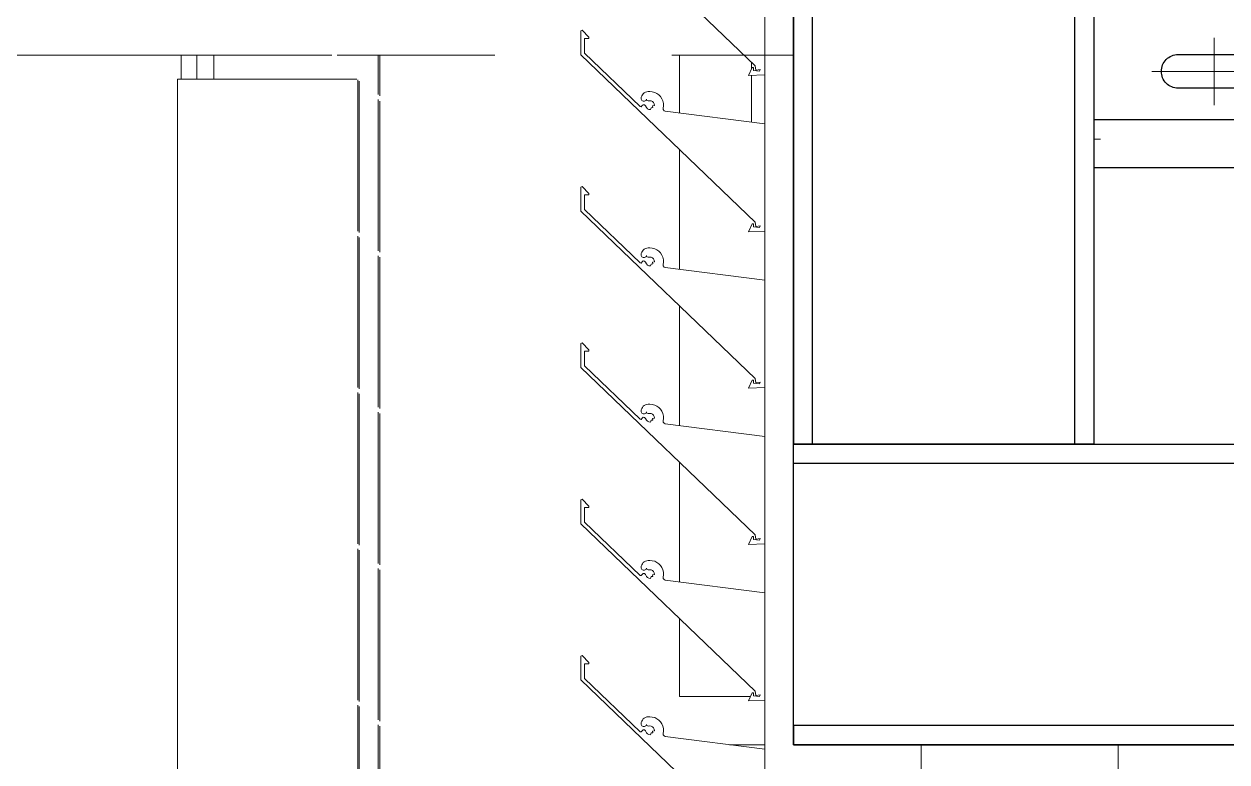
# Model space of a CAD drawing. Header units: millimetres. Extents: x -220592 to 404889, y -217665 to 38245.
# Drawn here: x 27446 to 27946, y -44760 to -44453 of the extents above; entities that cross this region are included whole.
import ezdxf

# ---------------------------------------------------------------- set-up
doc = ezdxf.new("R2010")
doc.units = ezdxf.units.MM
doc.set_wipeout_variables(frame=1)
doc.linetypes.add('XKITLINE00', pattern=[0])
doc.linetypes.add('XKITLINE02', pattern=[4, 2, -2])
for name, color, linetype in [('000 - 0_HIDE_OBJ_FRAMING_DEF_SUB_1', 7, 'Continuous'), ('000 - STRUCTURE_STEEL_ACCESORIES_HATCH_', 7, 'Continuous'), ('000 - STRUCTURE_STEEL_ACCESORIES_HIDDEN_', 7, 'Continuous'), ('000 - STRUCTURE_STEEL_ACCESORIES_MAIN_COLOR_1', 7, 'Continuous'), ('000 - STRUCTURE_STEEL_FRAMING_CUT_COLOR_4', 7, 'Continuous'), ('000 - STRUCTURE_STEEL_FRAMING_DEF_SUB', 7, 'Continuous'), ('000 - STRUCTURE_STEEL_FRAMING_HIDDEN_', 7, 'Continuous'), ('000 - STRUCTURE_STEEL_FRAMING_SUB_COLOR_1', 7, 'Continuous'), ('000 - STRUCTURE_STEEL_FRAMING_SUB_COLOR_2', 7, 'Continuous'), ('000 - STRUCTURE_STEEL_FRAMING_WIPEOUT_', 7, 'Continuous')]:
    doc.layers.add(name, color=color, linetype=linetype)
doc.layers.add('Part', color=7, linetype='Continuous', lineweight=0)

# ---------------------------------------------------------------- blocks, each defined once
blk = doc.blocks.new('*A13653')
at = {"layer": 'Part', "color": 7, "linetype": 'XKITLINE00', "lineweight": 0}
for p, q in [((-172.455601, 67.320805), (-172.308652, 67.320805)), ((-171.658652, 67.320805), (-170.152583, 67.320805))]:
    blk.add_line(p, q, dxfattribs=at)
blk = doc.blocks.new('*A13716')
at = {"layer": 'Part', "color": 7, "linetype": 'XKITLINE00', "lineweight": 0}
for p, q in [((-172.663349, 69.947415), (-172.663349, 70.188511)), ((-171.163349, 67.520764), (-171.163349, 70.188511)), ((-172.663349, 69.297415), (-172.663349, 69.796167)), ((-172.663349, 68.647415), (-172.663349, 69.146167)), ((-172.663349, 67.997415), (-172.663349, 68.496167)), ((-172.663349, 67.520764), (-172.663349, 67.846167)), ((-172.663349, 67.520764), (-172.368215, 67.520764)), ((-171.658652, 67.520764), (-171.163349, 67.520764))]:
    blk.add_line(p, q, dxfattribs=at)
blk = doc.blocks.new('*A13718')
at = {"layer": 'Part', "color": 7, "linetype": 'XKITLINE00', "lineweight": 0}
for p, q in [((-171.658652, 66.475475), (-171.658652, 77.756161)), ((-172.308652, 69.901982), (-172.308652, 70.106279)), ((-172.308652, 69.251982), (-172.308652, 69.456279)), ((-172.308652, 68.601982), (-172.308652, 68.806279)), ((-172.308652, 67.951982), (-172.308652, 68.156279)), ((-172.308652, 67.301982), (-172.308652, 67.506279))]:
    blk.add_line(p, q, dxfattribs=at)
blk = doc.blocks.new('*A13777')
at = {"layer": 'Part', "color": 7, "linetype": 'XKITLINE00', "lineweight": 0}
for p, q in [((-173.072824, 67.689018), (-173.073377, 67.589867)), ((-173.068143, 67.691486), (-173.072824, 67.689018)), ((-173.039494, 67.662598), (-173.068143, 67.691486)), ((-173.058341, 67.596233), (-173.057999, 67.65758)), ((-173.057999, 67.65758), (-173.040579, 67.657677)), ((-173.040579, 67.657677), (-173.039494, 67.662598)), ((-173.073377, 67.589867), (-172.348255, 66.893621)), ((-172.827326, 67.374831), (-173.058341, 67.596233)), ((-172.820428, 67.418389), (-172.822163, 67.412893)), ((-172.817674, 67.423452), (-172.820428, 67.418389)), ((-172.814002, 67.427895), (-172.817674, 67.423452)), ((-172.809549, 67.431553), (-172.814002, 67.427895)), ((-172.804479, 67.434293), (-172.809549, 67.431553)), ((-172.798978, 67.436012), (-172.804479, 67.434293)), ((-172.79325, 67.436648), (-172.798978, 67.436012)), ((-172.786451, 67.436746), (-172.79325, 67.436648)), ((-172.776238, 67.435961), (-172.786451, 67.436746)), ((-172.766337, 67.433338), (-172.776238, 67.435961)), ((-172.757074, 67.428965), (-172.766337, 67.433338)), ((-172.748758, 67.422986), (-172.757074, 67.428965)), ((-172.741662, 67.4156), (-172.748758, 67.422986)), ((-172.822166, 67.373739), (-172.827326, 67.374831)), ((-172.822163, 67.412893), (-172.822659, 67.405123)), ((-172.822659, 67.405123), (-172.820019, 67.399649)), ((-172.818512, 67.378366), (-172.822166, 67.373739)), ((-172.820019, 67.399649), (-172.814875, 67.396412)), ((-172.814048, 67.38222), (-172.818512, 67.378366)), ((-172.814875, 67.396412), (-172.808797, 67.3964)), ((-172.808154, 67.382014), (-172.814048, 67.38222)), ((-172.808797, 67.3964), (-172.803641, 67.399618)), ((-172.803971, 67.377857), (-172.808154, 67.382014)), ((-172.800857, 67.370283), (-172.803971, 67.377857)), ((-172.803641, 67.399618), (-172.800699, 67.40509)), ((-172.79619, 67.365497), (-172.800857, 67.370283)), ((-172.800699, 67.40509), (-172.798669, 67.400109)), ((-172.798669, 67.400109), (-172.793858, 67.397702)), ((-172.793858, 67.397702), (-172.78794, 67.398607)), ((-172.78794, 67.398607), (-172.78144, 67.398263)), ((-172.78112, 67.369675), (-172.783442, 67.362284)), ((-172.78144, 67.398263), (-172.775472, 67.395665)), ((-172.773955, 67.370619), (-172.78112, 67.369675)), ((-172.775472, 67.395665), (-172.77079, 67.391143)), ((-172.767418, 67.378785), (-172.775124, 67.377679)), ((-172.775124, 67.377679), (-172.773955, 67.370619)), ((-172.77079, 67.391143), (-172.767988, 67.385269)), ((-172.767988, 67.385269), (-172.767418, 67.378785)), ((-172.736022, 67.40705), (-172.741662, 67.4156)), ((-172.732024, 67.39762), (-172.736022, 67.40705)), ((-172.729801, 67.387621), (-172.732024, 67.39762)), ((-172.730912, 67.367251), (-172.729426, 67.377385)), ((-172.730672, 67.361728), (-172.730912, 67.367251)), ((-172.729426, 67.377385), (-172.729801, 67.387621)), ((-172.790114, 67.362707), (-172.79619, 67.365497)), ((-172.783442, 67.362284), (-172.790114, 67.362707)), ((-172.727536, 67.357177), (-172.730672, 67.361728)), ((-172.722461, 67.354987), (-172.727536, 67.357177)), ((-172.308455, 67.301957), (-172.722461, 67.354987)), ((-172.308462, 66.856287), (-172.308455, 67.301957)), ((-172.360613, 66.887152), (-172.376148, 66.853665)), ((-172.35549, 66.88674), (-172.360613, 66.887152)), ((-172.355361, 66.874549), (-172.35549, 66.88674)), ((-172.355361, 66.874549), (-172.330378, 66.871409)), ((-172.348255, 66.893621), (-172.345358, 66.875078)), ((-172.345358, 66.875078), (-172.328342, 66.877982)), ((-172.328342, 66.877982), (-172.330378, 66.871409)), ((-172.376148, 66.853665), (-172.308462, 66.856287))]:
    blk.add_line(p, q, dxfattribs=at)
blk = doc.blocks.new('*A13778')
at = {"layer": 'Part', "color": 7, "linetype": 'XKITLINE00', "lineweight": 0}
for p, q in [((-173.072824, 68.339018), (-173.073377, 68.239867)), ((-173.068143, 68.341486), (-173.072824, 68.339018)), ((-173.039494, 68.312598), (-173.068143, 68.341486)), ((-173.058341, 68.246233), (-173.057999, 68.30758)), ((-173.057999, 68.30758), (-173.040579, 68.307677)), ((-173.040579, 68.307677), (-173.039494, 68.312598)), ((-173.073377, 68.239867), (-172.348255, 67.543621)), ((-172.827326, 68.024831), (-173.058341, 68.246233)), ((-172.820428, 68.068389), (-172.822163, 68.062893)), ((-172.817674, 68.073452), (-172.820428, 68.068389)), ((-172.814002, 68.077895), (-172.817674, 68.073452)), ((-172.809549, 68.081553), (-172.814002, 68.077895)), ((-172.804479, 68.084293), (-172.809549, 68.081553)), ((-172.798978, 68.086012), (-172.804479, 68.084293)), ((-172.79325, 68.086648), (-172.798978, 68.086012)), ((-172.786451, 68.086746), (-172.79325, 68.086648)), ((-172.776238, 68.085961), (-172.786451, 68.086746)), ((-172.766337, 68.083338), (-172.776238, 68.085961)), ((-172.757074, 68.078965), (-172.766337, 68.083338)), ((-172.748758, 68.072986), (-172.757074, 68.078965)), ((-172.741662, 68.0656), (-172.748758, 68.072986)), ((-172.822166, 68.023739), (-172.827326, 68.024831)), ((-172.822163, 68.062893), (-172.822659, 68.055123)), ((-172.822659, 68.055123), (-172.820019, 68.049649)), ((-172.818512, 68.028366), (-172.822166, 68.023739)), ((-172.820019, 68.049649), (-172.814875, 68.046412)), ((-172.814048, 68.03222), (-172.818512, 68.028366)), ((-172.814875, 68.046412), (-172.808797, 68.0464)), ((-172.808154, 68.032014), (-172.814048, 68.03222)), ((-172.808797, 68.0464), (-172.803641, 68.049618)), ((-172.803971, 68.027857), (-172.808154, 68.032014)), ((-172.800857, 68.020283), (-172.803971, 68.027857)), ((-172.803641, 68.049618), (-172.800699, 68.05509)), ((-172.79619, 68.015497), (-172.800857, 68.020283)), ((-172.800699, 68.05509), (-172.798669, 68.050109)), ((-172.798669, 68.050109), (-172.793858, 68.047702)), ((-172.793858, 68.047702), (-172.78794, 68.048607)), ((-172.78794, 68.048607), (-172.78144, 68.048263)), ((-172.78112, 68.019675), (-172.783442, 68.012284)), ((-172.78144, 68.048263), (-172.775472, 68.045665)), ((-172.773955, 68.020619), (-172.78112, 68.019675)), ((-172.775472, 68.045665), (-172.77079, 68.041143)), ((-172.767418, 68.028785), (-172.775124, 68.027679)), ((-172.775124, 68.027679), (-172.773955, 68.020619)), ((-172.77079, 68.041143), (-172.767988, 68.035269)), ((-172.767988, 68.035269), (-172.767418, 68.028785)), ((-172.736022, 68.05705), (-172.741662, 68.0656)), ((-172.732024, 68.04762), (-172.736022, 68.05705)), ((-172.729801, 68.037621), (-172.732024, 68.04762)), ((-172.730912, 68.017251), (-172.729426, 68.027385)), ((-172.730672, 68.011728), (-172.730912, 68.017251)), ((-172.729426, 68.027385), (-172.729801, 68.037621)), ((-172.790114, 68.012707), (-172.79619, 68.015497)), ((-172.783442, 68.012284), (-172.790114, 68.012707)), ((-172.727536, 68.007177), (-172.730672, 68.011728)), ((-172.722461, 68.004987), (-172.727536, 68.007177)), ((-172.308455, 67.951957), (-172.722461, 68.004987)), ((-172.308462, 67.506287), (-172.308455, 67.951957)), ((-172.360613, 67.537152), (-172.376148, 67.503665)), ((-172.35549, 67.53674), (-172.360613, 67.537152)), ((-172.355361, 67.524549), (-172.35549, 67.53674)), ((-172.355361, 67.524549), (-172.330378, 67.521409)), ((-172.348255, 67.543621), (-172.345358, 67.525078)), ((-172.345358, 67.525078), (-172.328342, 67.527982)), ((-172.328342, 67.527982), (-172.330378, 67.521409)), ((-172.376148, 67.503665), (-172.308462, 67.506287))]:
    blk.add_line(p, q, dxfattribs=at)
blk = doc.blocks.new('*A13779')
at = {"layer": 'Part', "color": 7, "linetype": 'XKITLINE00', "lineweight": 0}
for p, q in [((-173.072824, 68.989018), (-173.073377, 68.889867)), ((-173.068143, 68.991486), (-173.072824, 68.989018)), ((-173.039494, 68.962598), (-173.068143, 68.991486)), ((-173.058341, 68.896233), (-173.057999, 68.95758)), ((-173.057999, 68.95758), (-173.040579, 68.957677)), ((-173.040579, 68.957677), (-173.039494, 68.962598)), ((-173.073377, 68.889867), (-172.348255, 68.193621)), ((-172.827326, 68.674831), (-173.058341, 68.896233)), ((-172.820428, 68.718389), (-172.822163, 68.712893)), ((-172.817674, 68.723452), (-172.820428, 68.718389)), ((-172.814002, 68.727895), (-172.817674, 68.723452)), ((-172.809549, 68.731553), (-172.814002, 68.727895)), ((-172.804479, 68.734293), (-172.809549, 68.731553)), ((-172.798978, 68.736012), (-172.804479, 68.734293)), ((-172.79325, 68.736648), (-172.798978, 68.736012)), ((-172.786451, 68.736746), (-172.79325, 68.736648)), ((-172.776238, 68.735961), (-172.786451, 68.736746)), ((-172.766337, 68.733338), (-172.776238, 68.735961)), ((-172.757074, 68.728965), (-172.766337, 68.733338)), ((-172.748758, 68.722986), (-172.757074, 68.728965)), ((-172.741662, 68.7156), (-172.748758, 68.722986)), ((-172.822166, 68.673739), (-172.827326, 68.674831)), ((-172.822163, 68.712893), (-172.822659, 68.705123)), ((-172.822659, 68.705123), (-172.820019, 68.699649)), ((-172.818512, 68.678366), (-172.822166, 68.673739)), ((-172.820019, 68.699649), (-172.814875, 68.696412)), ((-172.814048, 68.68222), (-172.818512, 68.678366)), ((-172.814875, 68.696412), (-172.808797, 68.6964)), ((-172.808154, 68.682014), (-172.814048, 68.68222)), ((-172.808797, 68.6964), (-172.803641, 68.699618)), ((-172.803971, 68.677857), (-172.808154, 68.682014)), ((-172.800857, 68.670283), (-172.803971, 68.677857)), ((-172.803641, 68.699618), (-172.800699, 68.70509)), ((-172.79619, 68.665497), (-172.800857, 68.670283)), ((-172.800699, 68.70509), (-172.798669, 68.700109)), ((-172.798669, 68.700109), (-172.793858, 68.697702)), ((-172.793858, 68.697702), (-172.78794, 68.698607)), ((-172.78794, 68.698607), (-172.78144, 68.698263)), ((-172.78112, 68.669675), (-172.783442, 68.662284)), ((-172.78144, 68.698263), (-172.775472, 68.695665)), ((-172.773955, 68.670619), (-172.78112, 68.669675)), ((-172.775472, 68.695665), (-172.77079, 68.691143)), ((-172.767418, 68.678785), (-172.775124, 68.677679)), ((-172.775124, 68.677679), (-172.773955, 68.670619)), ((-172.77079, 68.691143), (-172.767988, 68.685269)), ((-172.767988, 68.685269), (-172.767418, 68.678785)), ((-172.736022, 68.70705), (-172.741662, 68.7156)), ((-172.732024, 68.69762), (-172.736022, 68.70705)), ((-172.729801, 68.687621), (-172.732024, 68.69762)), ((-172.730912, 68.667251), (-172.729426, 68.677385)), ((-172.730672, 68.661728), (-172.730912, 68.667251)), ((-172.729426, 68.677385), (-172.729801, 68.687621)), ((-172.790114, 68.662707), (-172.79619, 68.665497)), ((-172.783442, 68.662284), (-172.790114, 68.662707)), ((-172.727536, 68.657177), (-172.730672, 68.661728)), ((-172.722461, 68.654987), (-172.727536, 68.657177)), ((-172.308455, 68.601957), (-172.722461, 68.654987)), ((-172.308462, 68.156287), (-172.308455, 68.601957)), ((-172.360613, 68.187152), (-172.376148, 68.153665)), ((-172.35549, 68.18674), (-172.360613, 68.187152)), ((-172.355361, 68.174549), (-172.35549, 68.18674)), ((-172.355361, 68.174549), (-172.330378, 68.171409)), ((-172.348255, 68.193621), (-172.345358, 68.175078)), ((-172.345358, 68.175078), (-172.328342, 68.177982)), ((-172.328342, 68.177982), (-172.330378, 68.171409)), ((-172.376148, 68.153665), (-172.308462, 68.156287))]:
    blk.add_line(p, q, dxfattribs=at)
blk = doc.blocks.new('*A13780')
at = {"layer": 'Part', "color": 7, "linetype": 'XKITLINE00', "lineweight": 0}
for p, q in [((-173.072824, 69.639018), (-173.073377, 69.539867)), ((-173.068143, 69.641486), (-173.072824, 69.639018)), ((-173.039494, 69.612598), (-173.068143, 69.641486)), ((-173.058341, 69.546233), (-173.057999, 69.60758)), ((-173.057999, 69.60758), (-173.040579, 69.607677)), ((-173.040579, 69.607677), (-173.039494, 69.612598)), ((-173.073377, 69.539867), (-172.348255, 68.843621)), ((-172.827326, 69.324831), (-173.058341, 69.546233)), ((-172.820428, 69.368389), (-172.822163, 69.362893)), ((-172.817674, 69.373452), (-172.820428, 69.368389)), ((-172.814002, 69.377895), (-172.817674, 69.373452)), ((-172.809549, 69.381553), (-172.814002, 69.377895)), ((-172.804479, 69.384293), (-172.809549, 69.381553)), ((-172.798978, 69.386012), (-172.804479, 69.384293)), ((-172.79325, 69.386648), (-172.798978, 69.386012)), ((-172.786451, 69.386746), (-172.79325, 69.386648)), ((-172.776238, 69.385961), (-172.786451, 69.386746)), ((-172.766337, 69.383338), (-172.776238, 69.385961)), ((-172.757074, 69.378965), (-172.766337, 69.383338)), ((-172.748758, 69.372986), (-172.757074, 69.378965)), ((-172.741662, 69.3656), (-172.748758, 69.372986)), ((-172.822166, 69.323739), (-172.827326, 69.324831)), ((-172.822163, 69.362893), (-172.822659, 69.355123)), ((-172.822659, 69.355123), (-172.820019, 69.349649)), ((-172.818512, 69.328366), (-172.822166, 69.323739)), ((-172.820019, 69.349649), (-172.814875, 69.346412)), ((-172.814048, 69.33222), (-172.818512, 69.328366)), ((-172.814875, 69.346412), (-172.808797, 69.3464)), ((-172.808154, 69.332014), (-172.814048, 69.33222)), ((-172.808797, 69.3464), (-172.803641, 69.349618)), ((-172.803971, 69.327857), (-172.808154, 69.332014)), ((-172.800857, 69.320283), (-172.803971, 69.327857)), ((-172.803641, 69.349618), (-172.800699, 69.35509)), ((-172.79619, 69.315497), (-172.800857, 69.320283)), ((-172.800699, 69.35509), (-172.798669, 69.350109)), ((-172.798669, 69.350109), (-172.793858, 69.347702)), ((-172.793858, 69.347702), (-172.78794, 69.348607)), ((-172.78794, 69.348607), (-172.78144, 69.348263)), ((-172.78112, 69.319675), (-172.783442, 69.312284)), ((-172.78144, 69.348263), (-172.775472, 69.345665)), ((-172.773955, 69.320619), (-172.78112, 69.319675)), ((-172.775472, 69.345665), (-172.77079, 69.341143)), ((-172.767418, 69.328785), (-172.775124, 69.327679)), ((-172.775124, 69.327679), (-172.773955, 69.320619)), ((-172.77079, 69.341143), (-172.767988, 69.335269)), ((-172.767988, 69.335269), (-172.767418, 69.328785)), ((-172.736022, 69.35705), (-172.741662, 69.3656)), ((-172.732024, 69.34762), (-172.736022, 69.35705)), ((-172.729801, 69.337621), (-172.732024, 69.34762)), ((-172.730912, 69.317251), (-172.729426, 69.327385)), ((-172.730672, 69.311728), (-172.730912, 69.317251)), ((-172.729426, 69.327385), (-172.729801, 69.337621)), ((-172.790114, 69.312707), (-172.79619, 69.315497)), ((-172.783442, 69.312284), (-172.790114, 69.312707)), ((-172.727536, 69.307177), (-172.730672, 69.311728)), ((-172.722461, 69.304987), (-172.727536, 69.307177)), ((-172.308455, 69.251957), (-172.722461, 69.304987)), ((-172.308462, 68.806287), (-172.308455, 69.251957)), ((-172.360613, 68.837152), (-172.376148, 68.803665)), ((-172.35549, 68.83674), (-172.360613, 68.837152)), ((-172.355361, 68.824549), (-172.35549, 68.83674)), ((-172.355361, 68.824549), (-172.330378, 68.821409)), ((-172.348255, 68.843621), (-172.345358, 68.825078)), ((-172.345358, 68.825078), (-172.328342, 68.827982)), ((-172.328342, 68.827982), (-172.330378, 68.821409)), ((-172.376148, 68.803665), (-172.308462, 68.806287))]:
    blk.add_line(p, q, dxfattribs=at)
blk = doc.blocks.new('*A13781')
at = {"layer": 'Part', "color": 7, "linetype": 'XKITLINE00', "lineweight": 0}
for p, q in [((-173.072824, 70.289018), (-173.073377, 70.189867)), ((-173.068143, 70.291486), (-173.072824, 70.289018)), ((-173.039494, 70.262598), (-173.068143, 70.291486)), ((-173.058341, 70.196233), (-173.057999, 70.25758)), ((-173.057999, 70.25758), (-173.040579, 70.257677)), ((-173.040579, 70.257677), (-173.039494, 70.262598)), ((-173.073377, 70.189867), (-172.348255, 69.493621)), ((-172.827326, 69.974831), (-173.058341, 70.196233)), ((-172.820428, 70.018389), (-172.822163, 70.012893)), ((-172.817674, 70.023452), (-172.820428, 70.018389)), ((-172.814002, 70.027895), (-172.817674, 70.023452)), ((-172.809549, 70.031553), (-172.814002, 70.027895)), ((-172.804479, 70.034293), (-172.809549, 70.031553)), ((-172.798978, 70.036012), (-172.804479, 70.034293)), ((-172.79325, 70.036648), (-172.798978, 70.036012)), ((-172.786451, 70.036746), (-172.79325, 70.036648)), ((-172.776238, 70.035961), (-172.786451, 70.036746)), ((-172.766337, 70.033338), (-172.776238, 70.035961)), ((-172.757074, 70.028965), (-172.766337, 70.033338)), ((-172.748758, 70.022986), (-172.757074, 70.028965)), ((-172.741662, 70.0156), (-172.748758, 70.022986)), ((-172.822166, 69.973739), (-172.827326, 69.974831)), ((-172.822163, 70.012893), (-172.822659, 70.005123)), ((-172.822659, 70.005123), (-172.820019, 69.999649)), ((-172.818512, 69.978366), (-172.822166, 69.973739)), ((-172.820019, 69.999649), (-172.814875, 69.996412)), ((-172.814048, 69.98222), (-172.818512, 69.978366)), ((-172.814875, 69.996412), (-172.808797, 69.9964)), ((-172.808154, 69.982014), (-172.814048, 69.98222)), ((-172.808797, 69.9964), (-172.803641, 69.999618)), ((-172.803971, 69.977857), (-172.808154, 69.982014)), ((-172.800857, 69.970283), (-172.803971, 69.977857)), ((-172.803641, 69.999618), (-172.800699, 70.00509)), ((-172.79619, 69.965497), (-172.800857, 69.970283)), ((-172.800699, 70.00509), (-172.798669, 70.000109)), ((-172.798669, 70.000109), (-172.793858, 69.997702)), ((-172.793858, 69.997702), (-172.78794, 69.998607)), ((-172.78794, 69.998607), (-172.78144, 69.998263)), ((-172.78112, 69.969675), (-172.783442, 69.962284)), ((-172.78144, 69.998263), (-172.775472, 69.995665)), ((-172.773955, 69.970619), (-172.78112, 69.969675)), ((-172.775472, 69.995665), (-172.77079, 69.991143)), ((-172.767418, 69.978785), (-172.775124, 69.977679)), ((-172.775124, 69.977679), (-172.773955, 69.970619)), ((-172.77079, 69.991143), (-172.767988, 69.985269)), ((-172.767988, 69.985269), (-172.767418, 69.978785)), ((-172.736022, 70.00705), (-172.741662, 70.0156)), ((-172.732024, 69.99762), (-172.736022, 70.00705)), ((-172.729801, 69.987621), (-172.732024, 69.99762)), ((-172.730912, 69.967251), (-172.729426, 69.977385)), ((-172.730672, 69.961728), (-172.730912, 69.967251)), ((-172.729426, 69.977385), (-172.729801, 69.987621)), ((-172.790114, 69.962707), (-172.79619, 69.965497)), ((-172.783442, 69.962284), (-172.790114, 69.962707)), ((-172.727536, 69.957177), (-172.730672, 69.961728)), ((-172.722461, 69.954987), (-172.727536, 69.957177)), ((-172.308455, 69.901957), (-172.722461, 69.954987)), ((-172.308462, 69.456287), (-172.308455, 69.901957)), ((-172.360613, 69.487152), (-172.376148, 69.453665)), ((-172.35549, 69.48674), (-172.360613, 69.487152)), ((-172.355361, 69.474549), (-172.35549, 69.48674)), ((-172.355361, 69.474549), (-172.330378, 69.471409)), ((-172.348255, 69.493621), (-172.345358, 69.475078)), ((-172.345358, 69.475078), (-172.328342, 69.477982)), ((-172.328342, 69.477982), (-172.330378, 69.471409)), ((-172.376148, 69.453665), (-172.308462, 69.456287))]:
    blk.add_line(p, q, dxfattribs=at)
blk = doc.blocks.new('*A13782')
at = {"layer": 'Part', "color": 7, "linetype": 'XKITLINE00', "lineweight": 0}
for p, q in [((-173.072824, 70.939018), (-173.073377, 70.839867)), ((-173.068143, 70.941486), (-173.072824, 70.939018)), ((-173.039494, 70.912598), (-173.068143, 70.941486)), ((-173.058341, 70.846233), (-173.057999, 70.90758)), ((-173.057999, 70.90758), (-173.040579, 70.907677)), ((-173.040579, 70.907677), (-173.039494, 70.912598)), ((-173.073377, 70.839867), (-172.348255, 70.143621)), ((-172.827326, 70.624831), (-173.058341, 70.846233)), ((-172.820428, 70.668389), (-172.822163, 70.662893)), ((-172.817674, 70.673452), (-172.820428, 70.668389)), ((-172.814002, 70.677895), (-172.817674, 70.673452)), ((-172.809549, 70.681553), (-172.814002, 70.677895)), ((-172.804479, 70.684293), (-172.809549, 70.681553)), ((-172.798978, 70.686012), (-172.804479, 70.684293)), ((-172.79325, 70.686648), (-172.798978, 70.686012)), ((-172.786451, 70.686746), (-172.79325, 70.686648)), ((-172.776238, 70.685961), (-172.786451, 70.686746)), ((-172.766337, 70.683338), (-172.776238, 70.685961)), ((-172.757074, 70.678965), (-172.766337, 70.683338)), ((-172.748758, 70.672986), (-172.757074, 70.678965)), ((-172.741662, 70.6656), (-172.748758, 70.672986)), ((-172.822166, 70.623739), (-172.827326, 70.624831)), ((-172.822163, 70.662893), (-172.822659, 70.655123)), ((-172.822659, 70.655123), (-172.820019, 70.649649)), ((-172.818512, 70.628366), (-172.822166, 70.623739)), ((-172.820019, 70.649649), (-172.814875, 70.646412)), ((-172.814048, 70.63222), (-172.818512, 70.628366)), ((-172.814875, 70.646412), (-172.808797, 70.6464)), ((-172.808154, 70.632014), (-172.814048, 70.63222)), ((-172.808797, 70.6464), (-172.803641, 70.649618)), ((-172.803971, 70.627857), (-172.808154, 70.632014)), ((-172.800857, 70.620283), (-172.803971, 70.627857)), ((-172.803641, 70.649618), (-172.800699, 70.65509)), ((-172.79619, 70.615497), (-172.800857, 70.620283)), ((-172.800699, 70.65509), (-172.798669, 70.650109)), ((-172.798669, 70.650109), (-172.793858, 70.647702)), ((-172.793858, 70.647702), (-172.78794, 70.648607)), ((-172.78794, 70.648607), (-172.78144, 70.648263)), ((-172.78112, 70.619675), (-172.783442, 70.612284)), ((-172.78144, 70.648263), (-172.775472, 70.645665)), ((-172.773955, 70.620619), (-172.78112, 70.619675)), ((-172.775472, 70.645665), (-172.77079, 70.641143)), ((-172.767418, 70.628785), (-172.775124, 70.627679)), ((-172.775124, 70.627679), (-172.773955, 70.620619)), ((-172.77079, 70.641143), (-172.767988, 70.635269)), ((-172.767988, 70.635269), (-172.767418, 70.628785)), ((-172.736022, 70.65705), (-172.741662, 70.6656)), ((-172.732024, 70.64762), (-172.736022, 70.65705)), ((-172.729801, 70.637621), (-172.732024, 70.64762)), ((-172.730912, 70.617251), (-172.729426, 70.627385)), ((-172.730672, 70.611728), (-172.730912, 70.617251)), ((-172.729426, 70.627385), (-172.729801, 70.637621)), ((-172.790114, 70.612707), (-172.79619, 70.615497)), ((-172.783442, 70.612284), (-172.790114, 70.612707)), ((-172.727536, 70.607177), (-172.730672, 70.611728)), ((-172.722461, 70.604987), (-172.727536, 70.607177)), ((-172.308455, 70.551957), (-172.722461, 70.604987)), ((-172.308462, 70.106287), (-172.308455, 70.551957)), ((-172.360613, 70.137152), (-172.376148, 70.103665)), ((-172.35549, 70.13674), (-172.360613, 70.137152)), ((-172.355361, 70.124549), (-172.35549, 70.13674)), ((-172.355361, 70.124549), (-172.330378, 70.121409)), ((-172.348255, 70.143621), (-172.345358, 70.125078)), ((-172.345358, 70.125078), (-172.328342, 70.127982)), ((-172.328342, 70.127982), (-172.330378, 70.121409)), ((-172.376148, 70.103665), (-172.308462, 70.106287))]:
    blk.add_line(p, q, dxfattribs=at)
blk = doc.blocks.new('*A13806')
at = {"layer": 'Part', "color": 7, "linetype": 'XKITLINE00', "lineweight": 0}
for p, q in [((-171.153365, 72.538471), (-170.913334, 72.538471)), ((-171.153365, 69.838471), (-171.153365, 72.538471)), ((-170.913334, 69.838471), (-171.153365, 69.838471))]:
    blk.add_line(p, q, dxfattribs=at)
blk = doc.blocks.new('*A13811')
at = {"layer": 'Part', "color": 7, "linetype": 'XKITLINE00', "lineweight": 0}
for p, q in [((-171.163349, 70.188511), (-171.163349, 69.520764)), ((-172.363349, 70.131254), (-172.363349, 70.158114)), ((-172.363349, 69.908988), (-172.363349, 70.10416)), ((-171.163349, 69.520764), (-171.658652, 69.520764))]:
    blk.add_line(p, q, dxfattribs=at)
blk = doc.blocks.new('*A13531')
at = {"layer": '000 - 0_HIDE_OBJ_FRAMING_DEF_SUB_1', "color": 7, "linetype": 'XKITLINE00', "lineweight": 0}
for p, q in [((-170.913334, 67.570805), (-170.913334, 99.680387)), ((-135.563334, 67.570805), (-170.913334, 67.570805))]:
    blk.add_line(p, q, dxfattribs=at)
blk = doc.blocks.new('*A13772')
at = {"layer": '000 - 0_HIDE_OBJ_FRAMING_DEF_SUB_1', "color": 7, "linetype": 'XKITLINE00', "lineweight": 0}
for p, q in [((-184.211249, 70.188511), (-173.071965, 70.188511)), ((-173.050284, 70.188511), (-172.395007, 70.188511)), ((-171.658652, 70.188511), (-171.153365, 70.188511))]:
    blk.add_line(p, q, dxfattribs=at)
blk = doc.blocks.new('*A13775')
at = {"layer": '000 - 0_HIDE_OBJ_FRAMING_DEF_SUB_1', "color": 7, "linetype": 'XKITLINE00', "lineweight": 0}
blk.add_line((-169.802542, 66.825501), (-169.802542, 67.320789), dxfattribs=at)
blk = doc.blocks.new('*A13799')
at = {"layer": '000 - 0_HIDE_OBJ_FRAMING_DEF_SUB_1', "color": 7, "linetype": 'XKITLINE00', "lineweight": 0}
for p, q in [((-173.697937, 70.088511), (-173.697937, 70.188511)), ((-173.633058, 70.088511), (-173.633058, 70.188511)), ((-173.562852, 70.088511), (-173.562852, 70.188511)), ((-172.87913, 70.024479), (-172.87913, 70.188511)), ((-172.873025, 70.018628), (-172.873025, 70.188511)), ((-173.713199, 65.595903), (-173.713199, 70.088511)), ((-173.713199, 70.088511), (-172.967818, 70.088511)), ((-172.964598, 69.456391), (-172.964598, 70.08542)), ((-172.958493, 69.45054), (-172.958493, 70.079558)), ((-172.87913, 69.374479), (-172.87913, 70.003355)), ((-172.873025, 69.368628), (-172.873025, 69.997493)), ((-172.964598, 68.806391), (-172.964598, 69.43542)), ((-172.958493, 68.80054), (-172.958493, 69.429558)), ((-172.87913, 68.724479), (-172.87913, 69.353355)), ((-172.873025, 68.718628), (-172.873025, 69.347493)), ((-172.964598, 68.156391), (-172.964598, 68.78542)), ((-172.958493, 68.15054), (-172.958493, 68.779558)), ((-172.87913, 68.074479), (-172.87913, 68.703355)), ((-172.873025, 68.068628), (-172.873025, 68.697493)), ((-172.964598, 67.506391), (-172.964598, 68.13542)), ((-172.958493, 67.50054), (-172.958493, 68.129558)), ((-172.87913, 67.424479), (-172.87913, 68.053355)), ((-172.873025, 67.418628), (-172.873025, 68.047493)), ((-172.964598, 66.856391), (-172.964598, 67.48542)), ((-172.958493, 66.85054), (-172.958493, 67.479558)), ((-172.87913, 66.774479), (-172.87913, 67.403355)), ((-172.873025, 66.768628), (-172.873025, 67.397493)), ((-172.964598, 65.595903), (-172.964598, 66.83542)), ((-172.958493, 65.595903), (-172.958493, 66.829558)), ((-172.87913, 65.595903), (-172.87913, 66.753355)), ((-172.873025, 65.595903), (-172.873025, 66.747493)), ((-172.87913, 65.595903), (-173.713199, 65.595903)), ((-172.874045, 65.595903), (-172.87913, 65.595903))]:
    blk.add_line(p, q, dxfattribs=at)
blk = doc.blocks.new('W-1-PP18-ST_20260402-011103_LOWER_PL')
at = {"layer": '000 - 0_HIDE_OBJ_FRAMING_DEF_SUB_1', "color": 7, "lineweight": 0, "xscale": 100, "yscale": 100, "zscale": 100}
for name in ['*A13531', '*A13772', '*A13799', '*A13775']:
    blk.add_blockref(name, (17759.3349, -35779.0805), dxfattribs=at)
blk = doc.blocks.new('*U17511')
at = {"color": 7}
blk.add_wipeout([(0, 0), (0, 125), (3584, 125), (3584, 0)], dxfattribs=at).dxf.layer = '000 - STRUCTURE_STEEL_FRAMING_WIPEOUT_'
at = {"layer": '000 - STRUCTURE_STEEL_FRAMING_SUB_COLOR_1', "color": 7}
for points in [[(0, 125), (0, 117), (3584, 117), (3584, 125)], [(0, 0), (0, 8), (3584, 8), (3584, 0)]]:
    blk.add_lwpolyline(points, close=True, dxfattribs=at)
at = {"layer": '000 - STRUCTURE_STEEL_FRAMING_SUB_COLOR_2', "color": 7}
blk.add_lwpolyline([(0, 0), (0, 125), (3584, 125), (3584, 0)], close=True, dxfattribs=at)
blk = doc.blocks.new('000_ASPG_TYP_FILES_STRUCTURE_STEEL_BK')
at = {"layer": '000 - STRUCTURE_STEEL_ACCESORIES_HIDDEN_', "color": 7}
blk.add_lwpolyline([(0, 7), (5, 7), (5, -7), (0, -7)], close=True, dxfattribs=at)
at = {"layer": '000 - STRUCTURE_STEEL_ACCESORIES_MAIN_COLOR_1', "color": 7}
for points in [[(0, -30), (60, -30), (60, 30), (0, 30)], [(0, -30), (5, -30), (5, 30), (0, 30)]]:
    blk.add_lwpolyline(points, close=True, dxfattribs=at)
blk = doc.blocks.new('000_CKST_FAMELINE_STEEL_STRUCTURE-COLUMN_TOP_VIEW')
at = {"layer": '000 - STRUCTURE_STEEL_FRAMING_DEF_SUB', "color": 7, "linetype": 'XKITLINE00', "lineweight": 0}
for p, q in [((0, 76), (0, 104)), ((26, 90), (-26, 90)), ((0, 14), (0, -14)), ((26, 0), (-26, 0)), ((0, -76), (0, -104)), ((26, -90), (-26, -90))]:
    blk.add_line(p, q, dxfattribs=at)
at = {"layer": '000 - STRUCTURE_STEEL_FRAMING_SUB_COLOR_2', "color": 7}
for p, q in [((-70, 110), (-90, 130)), ((70, 110), (90, 130)), ((-70, -110), (-90, -130)), ((70, -110), (90, -130))]:
    blk.add_line(p, q, dxfattribs=at)
for points in [[(90, 130), (-90, 130), (-90, -130), (90, -130)], [(70, 110), (-70, 110), (-70, -110), (70, -110)]]:
    blk.add_lwpolyline(points, close=True, dxfattribs=at)
for points in [[(15, 83), (-15, 83, -0.414214), (-22, 90, -0.414214), (-15, 97), (15, 97, -0.414214), (22, 90), (22, 90, -0.414214)], [(15, -83), (-15, -83, 0.414214), (-22, -90, 0.414214), (-15, -97), (15, -97, 0.414214), (22, -90), (22, -90, 0.414214)]]:
    blk.add_lwpolyline(points, format="xyb", close=True, dxfattribs=at)
at = {"color": 7, "rotation": 270}
blk.add_blockref('000_ASPG_TYP_FILES_STRUCTURE_STEEL_BK', (0, -3), dxfattribs=at)
at = {"color": 7}
blk.add_wipeout([(50, 50), (50, -50), (170, -50), (170, 50)], dxfattribs=at).dxf.layer = '000 - STRUCTURE_STEEL_FRAMING_WIPEOUT_'
at = {"layer": '000 - STRUCTURE_STEEL_ACCESORIES_HATCH_'}
h = blk.add_hatch(dxfattribs=at)
h.set_pattern_fill('ANSI32', scale=25, angle=270)
h.set_pattern_definition([(315, (1524.514, 2469.062), (6.629126, 6.629126), []), (315, (1524.514, 2464.642), (6.629126, 6.629126), [])])
h.paths.add_polyline_path([(-50, -50), (-42, -50), (-42, -3), (42, -3), (42, -50), (50, -50), (50, 50), (42, 50), (42, 3), (-42, 3), (-42, 50), (-50, 50)])
at = {"layer": '000 - STRUCTURE_STEEL_FRAMING_CUT_COLOR_4', "color": 7, "lineweight": 0}
blk.add_lwpolyline([(-50, -50), (-42, -50), (-42, -3), (42, -3), (42, -50), (50, -50), (50, 50), (42, 50), (42, 3), (-42, 3), (-42, 50), (-50, 50)], close=True, dxfattribs=at)
at = {"layer": '000 - STRUCTURE_STEEL_FRAMING_DEF_SUB', "color": 7, "linetype": 'XKITLINE00', "lineweight": 0}
for p, q in [((110, 44), (110, 16)), ((96, 30), (124, 30)), ((110, -16), (110, -44)), ((96, -30), (124, -30))]:
    blk.add_line(p, q, dxfattribs=at)
at = {"layer": '000 - STRUCTURE_STEEL_FRAMING_HIDDEN_', "color": 7, "linetype": 'XKITLINE02', "ltscale": 4}
for p, q in [((56, -50), (56, 50)), ((50, 3), (170, 3)), ((50, -3), (170, -3))]:
    blk.add_line(p, q, dxfattribs=at)
at = {"layer": '000 - STRUCTURE_STEEL_FRAMING_SUB_COLOR_2', "color": 7}
for p, q in [((50, 3), (50, -3)), ((170, 3), (170, -3))]:
    blk.add_line(p, q, dxfattribs=at)
blk.add_lwpolyline([(50, 50), (50, -50), (170, -50), (170, 50)], close=True, dxfattribs=at)
for centre in [(110, 30), (110, -30)]:
    blk.add_circle(centre, 7, dxfattribs=at)
blk = doc.blocks.new('*U17510')
at = {"color": 7}
blk.add_wipeout([(0, 0), (0, 125), (3075, 125), (3075, 0)], dxfattribs=at).dxf.layer = '000 - STRUCTURE_STEEL_FRAMING_WIPEOUT_'
at = {"layer": '000 - STRUCTURE_STEEL_FRAMING_SUB_COLOR_1', "color": 7}
for points in [[(0, 125), (0, 117), (3075, 117), (3075, 125)], [(0, 0), (0, 8), (3075, 8), (3075, 0)]]:
    blk.add_lwpolyline(points, close=True, dxfattribs=at)
at = {"layer": '000 - STRUCTURE_STEEL_FRAMING_SUB_COLOR_2', "color": 7}
blk.add_lwpolyline([(0, 0), (0, 125), (3075, 125), (3075, 0)], close=True, dxfattribs=at)
blk = doc.blocks.new('W-1-PP18-ST_20260402-014810LOPL_MAIN_ST')
at = {"color": 7, "rotation": 180}
blk.add_blockref('000_CKST_FAMELINE_STEEL_STRUCTURE-COLUMN_TOP_VIEW', (819, -28677), dxfattribs=at)
at = {"color": 7, "rotation": 90}
blk.add_blockref('*U17510', (769, -28922), dxfattribs=at)
at = {"color": 7, "rotation": 180}
blk.add_blockref('*U17511', (4228, -28922), dxfattribs=at)

msp = doc.modelspace()

# ---------------------------------------------------------------- block references
at = {"color": 7, "lineweight": 0, "xscale": 100, "yscale": 100, "zscale": 100}
for name in ['*A13716', '*A13718', '*A13806', '*A13782', '*A13781', '*A13811', '*A13780', '*A13779', '*A13778', '*A13777', '*A13653']:
    msp.add_blockref(name, (44984.4833, -51484.8507), dxfattribs=at)

# ---------------------------------------------------------------- next in the draw order: block references
at = {"layer": 'Defpoints', "color": 7}
msp.add_blockref('W-1-PP18-ST_20260402-011103_LOWER_PL', (27121.4984, -15705.7702), dxfattribs=at)

# ---------------------------------------------------------------- next in the draw order: block references
msp.add_blockref('W-1-PP18-ST_20260402-014810LOPL_MAIN_ST', (27121.4984, -15705.7702), dxfattribs=at)

doc.saveas('drawing.dxf')
